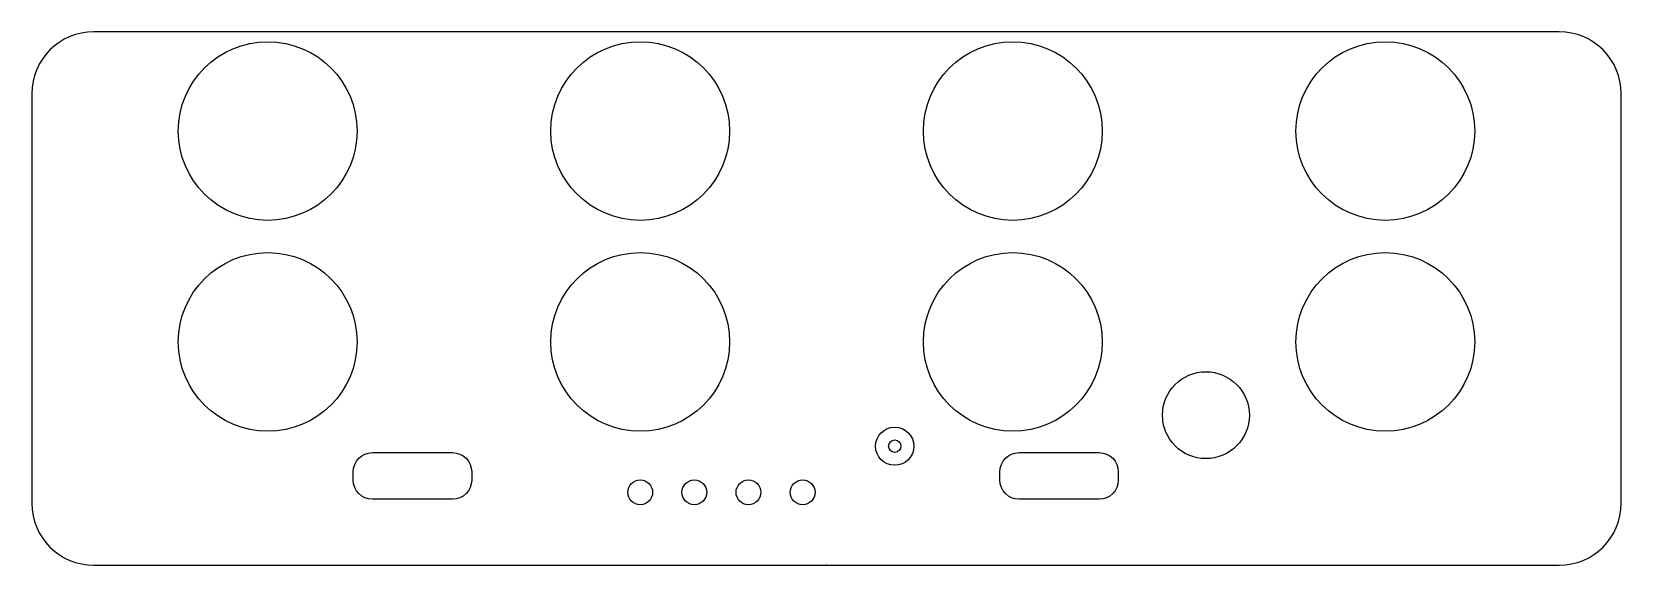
# Model space of a CAD drawing. Header units: millimetres. Extents: x -64 to 64, y 0 to 43.
import ezdxf

# ---------------------------------------------------------------- set-up
doc = ezdxf.new("R2010")
doc.units = ezdxf.units.MM
doc.header["$MEASUREMENT"] = 0
doc.layers.add('Etichetta_front v1_Sketch1', color=7, linetype='Continuous')

msp = doc.modelspace()

# ---------------------------------------------------------------- linework, layer by layer
at = {"layer": 'Etichetta_front v1_Sketch1'}
for p, q in [((59, 43), (-59, 43)), ((-64, 38), (-64, 5)), ((64, 5), (64, 38)), ((-36.5644, 9.075), (-30.1244, 9.075)), ((15.5114, 9.075), (21.9514, 9.075)), ((-38.1144, 6.865), (-38.1144, 7.525)), ((-28.5744, 7.525), (-28.5744, 6.865)), ((13.9614, 6.865), (13.9614, 7.525)), ((23.5014, 7.525), (23.5014, 6.865)), ((-30.1244, 5.315), (-36.5644, 5.315)), ((21.9514, 5.315), (15.5114, 5.315)), ((-59, 0), (59, 0))]:
    msp.add_line(p, q, dxfattribs=at)
for centre, radius in [((-45, 35), 7.2), ((-15, 35), 7.2), ((15, 35), 7.2), ((45, 35), 7.2), ((-45, 18), 7.2), ((-15, 18), 7.2), ((15, 18), 7.2), ((45, 18), 7.2), ((30.5546, 12.095), 3.5), ((5.4951, 9.595), 1.5421), ((5.4951, 9.595), 0.5), ((-15.0049, 5.875), 1), ((-10.6437, 5.875), 1), ((-6.2851, 5.875), 1), ((-1.9239, 5.875), 1)]:
    msp.add_circle(centre, radius, dxfattribs=at)
for centre, start, end in [((-59, 38), 90, 180), ((59, 38), 360, 90), ((-59, 5), 180, 270), ((59, 5), 270, 0)]:
    msp.add_arc(centre, 5, start, end, dxfattribs=at)
at = {"layer": 'Etichetta_front v1_Sketch1', "extrusion": (0, 0, -1)}
for centre, start, end in [((36.5644, 7.525), 0, 90), ((30.1244, 7.525), 90, 180), ((-15.5114, 7.525), 0, 90), ((-21.9514, 7.525), 90, 180), ((36.5644, 6.865), 270, 360), ((30.1244, 6.865), 180, 270), ((-15.5114, 6.865), 270, 0), ((-21.9514, 6.865), 180, 270)]:
    msp.add_arc(centre, 1.55, start, end, dxfattribs=at)
at = {"layer": 'Etichetta_front v1_Sketch1'}
msp.add_point((0, 0), dxfattribs=at)

doc.saveas('drawing.dxf')
